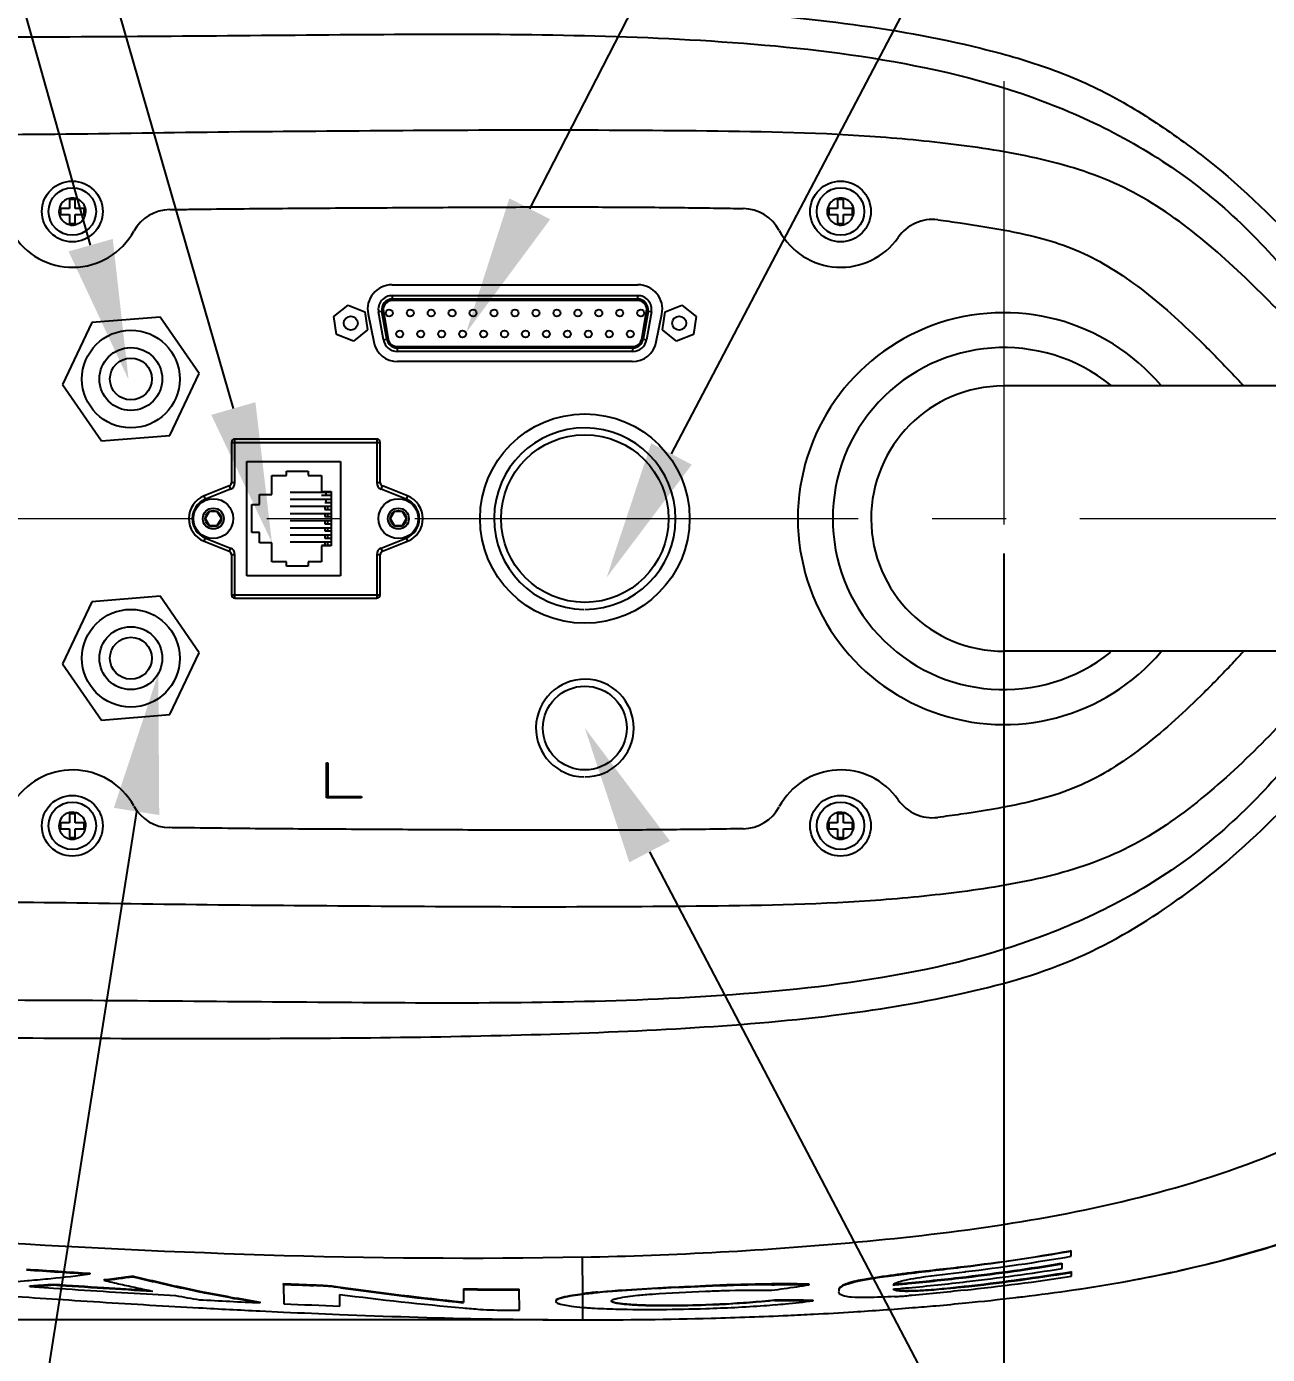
# Model space of a CAD drawing. Header units: millimetres. Extents: x 4086 to 8300, y 123 to 1549.
# Drawn here: x 6826.3 to 6879.6, y 633.9 to 691 of the extents above; entities that cross this region are included whole.
import ezdxf
from ezdxf import colors
from ezdxf.entities.mleader import LeaderData, LeaderLine
from ezdxf.math import Vec2, Vec3

# ---------------------------------------------------------------- set-up
doc = ezdxf.new("R2010")
doc.units = ezdxf.units.MM
doc.linetypes.add('CENTER2', pattern=[28.575, 19.05, -3.175, 3.175, -3.175])
doc.layers.add('中心线层', color=7, linetype='CENTER2', lineweight=0)
doc.layers.add('轮廓实线层', color=7, linetype='Continuous', lineweight=30)
doc.styles.add('思源黑', font='SourceHanSansCN-Normal.ttf')
doc.dimstyles.new('尺寸标注_3_10比例', dxfattribs={"dimtxt": 7, "dimasz": 6, "dimexe": 2, "dimexo": 1.5, "dimgap": 1, "dimtad": 1, "dimdec": 1, "dimlfac": 3.333333, "dimdsep": 46, "dimtxsty": '思源黑', "dimcen": 0.09, "dimadec": 0, "dimazin": 0, "dimtp": 0.01, "dimtm": 0.01, "dimtfac": 1, "dimtdec": 1, "dimtofl": 0, "dimtmove": 0, "dimatfit": 3, "dimfxl": 0, "dimtolj": 1, "dimarcsym": 0})

# ---------------------------------------------------------------- blocks, each defined once
blk = doc.blocks.new('*D1403')
at = {"layer": 'Defpoints', "color": 0}
for p in [(6733.256, 669.869), (6868.256, 669.869), (6868.256, 583.463)]:
    blk.add_point(p, dxfattribs=at)
at = {"layer": '轮廓实线层', "color": 0, "lineweight": -2}
for p, q in [((6733.256, 668.369), (6733.256, 581.463)), ((6868.256, 668.369), (6868.256, 581.463)), ((6739.256, 583.463), (6862.256, 583.463))]:
    blk.add_line(p, q, dxfattribs=at)
at = {"layer": '轮廓实线层', "color": 0}
for points in [[(6739.256, 584.463), (6739.256, 582.463), (6733.256, 583.463)], [(6862.256, 582.463), (6862.256, 584.463), (6868.256, 583.463)]]:
    blk.add_solid(points, dxfattribs=at)
at = {"layer": '轮廓实线层', "color": 0, "insert": (6800.756, 588.089), "char_height": 7, "attachment_point": 5, "style": '思源黑'}
blk.add_mtext('\\A1;450', dxfattribs=at)
blk = doc.blocks.new('*D1406')
at = {"layer": 'Defpoints', "color": 0}
for p in [(6868.256, 669.869), (6973.255, 669.869), (6973.255, 583.587)]:
    blk.add_point(p, dxfattribs=at)
at = {"layer": '轮廓实线层', "color": 0, "lineweight": -2}
for p, q in [((6868.256, 668.369), (6868.256, 581.587)), ((6973.255, 668.369), (6973.255, 581.587)), ((6874.256, 583.587), (6967.255, 583.587))]:
    blk.add_line(p, q, dxfattribs=at)
at = {"layer": '轮廓实线层', "color": 0}
for points in [[(6874.256, 584.587), (6874.256, 582.587), (6868.256, 583.587)], [(6967.255, 582.587), (6967.255, 584.587), (6973.255, 583.587)]]:
    blk.add_solid(points, dxfattribs=at)
at = {"layer": '轮廓实线层', "color": 0, "insert": (6920.755, 588.218), "char_height": 7, "attachment_point": 5, "style": '思源黑'}
blk.add_mtext('\\A1;350', dxfattribs=at)
blk = doc.blocks.new('*D1413')
at = {"layer": 'Defpoints', "color": 0}
for p in [(6850.177, 704.306), (6655.76, 635.432), (6850.176, 635.432)]:
    blk.add_point(p, dxfattribs=at)
at = {"layer": '轮廓实线层', "color": 0, "lineweight": -2}
for p, q in [((6848.677, 704.306), (6653.76, 704.306)), ((6655.76, 698.306), (6655.76, 641.432)), ((6848.676, 635.432), (6653.76, 635.432))]:
    blk.add_line(p, q, dxfattribs=at)
at = {"layer": '轮廓实线层', "color": 0}
for points in [[(6656.76, 698.306), (6654.76, 698.306), (6655.76, 704.306)], [(6654.76, 641.432), (6656.76, 641.432), (6655.76, 635.432)]]:
    blk.add_solid(points, dxfattribs=at)
at = {"layer": '轮廓实线层', "color": 0, "insert": (6651.134, 669.869), "char_height": 7, "attachment_point": 5, "rotation": 90, "style": '思源黑'}
blk.add_mtext('\\A1;229.6', dxfattribs=at)

msp = doc.modelspace()

# ---------------------------------------------------------------- linework, layer by layer
for p, q in [((6827.73, 683.196), (6827.73, 682.941)), ((6828.113, 683.196), (6827.73, 683.196)), ((6828.113, 683.579), (6828.113, 683.196)), ((6828.368, 683.579), (6828.113, 683.579)), ((6828.368, 683.196), (6828.368, 683.579)), ((6828.75, 683.196), (6828.368, 683.196)), ((6828.75, 682.941), (6828.75, 683.196)), ((6860.73, 683.196), (6860.73, 682.941)), ((6861.113, 683.196), (6860.73, 683.196)), ((6861.113, 683.579), (6861.113, 683.196)), ((6861.368, 683.579), (6861.113, 683.579)), ((6861.368, 683.196), (6861.368, 683.579)), ((6861.75, 683.196), (6861.368, 683.196)), ((6861.75, 682.941), (6861.75, 683.196)), ((6827.73, 682.941), (6828.113, 682.941)), ((6828.113, 682.941), (6828.113, 682.559)), ((6828.113, 682.559), (6828.368, 682.559)), ((6828.368, 682.559), (6828.368, 682.941)), ((6828.368, 682.941), (6828.75, 682.941)), ((6860.73, 682.941), (6861.113, 682.941)), ((6861.113, 682.941), (6861.113, 682.559)), ((6861.113, 682.559), (6861.368, 682.559)), ((6861.368, 682.559), (6861.368, 682.941)), ((6861.368, 682.941), (6861.75, 682.941)), ((6841.974, 679.919), (6852.537, 679.919)), ((6841.984, 679.454), (6841.984, 679.304)), ((6841.984, 679.454), (6852.526, 679.454)), ((6852.526, 679.304), (6841.984, 679.304)), ((6852.526, 679.244), (6841.984, 679.244)), ((6852.526, 679.304), (6852.526, 679.454)), ((6839.475, 678.557), (6840.087, 679.041)), ((6839.587, 677.786), (6839.475, 678.557)), ((6840.087, 679.041), (6840.812, 678.752)), ((6840.812, 678.752), (6840.924, 677.98)), ((6840.944, 678.662), (6841.186, 677.462)), ((6841.541, 678.776), (6841.393, 678.75)), ((6841.603, 677.55), (6841.393, 678.75)), ((6841.751, 677.576), (6841.541, 678.776)), ((6841.6, 678.787), (6841.81, 677.587)), ((6852.7, 677.587), (6852.91, 678.787)), ((6852.969, 678.776), (6852.759, 677.576)), ((6853.117, 678.75), (6852.907, 677.55)), ((6853.117, 678.75), (6852.969, 678.776)), ((6853.324, 677.462), (6853.566, 678.662)), ((6853.587, 677.98), (6853.699, 678.752)), ((6853.699, 678.752), (6854.424, 679.041)), ((6854.424, 679.041), (6855.036, 678.557)), ((6855.036, 678.557), (6854.924, 677.786)), ((6829.082, 678.292), (6827.82, 675.631)), ((6832.017, 678.529), (6829.082, 678.292)), ((6833.69, 676.107), (6832.017, 678.529)), ((6840.924, 677.98), (6840.312, 677.497)), ((6854.199, 677.497), (6853.587, 677.98)), ((6840.312, 677.497), (6839.587, 677.786)), ((6841.603, 677.55), (6841.751, 677.576)), ((6852.759, 677.576), (6852.907, 677.55)), ((6854.924, 677.786), (6854.199, 677.497)), ((6842.194, 677.264), (6852.316, 677.264)), ((6842.194, 677.204), (6842.194, 677.054)), ((6842.194, 677.204), (6852.316, 677.204)), ((6852.316, 677.054), (6842.194, 677.054)), ((6852.316, 677.054), (6852.316, 677.204)), ((6852.295, 676.619), (6842.215, 676.619)), ((6832.429, 673.446), (6833.69, 676.107)), ((6827.82, 675.631), (6829.494, 673.208)), ((6983.755, 675.569), (6868.255, 675.569)), ((6829.494, 673.208), (6832.429, 673.446)), ((6835.075, 673.139), (6835.075, 671.411)), ((6835.075, 673.139), (6841.465, 673.139)), ((6835.225, 671.411), (6835.225, 673.289)), ((6841.315, 673.289), (6835.225, 673.289)), ((6841.315, 673.289), (6841.315, 671.411)), ((6841.465, 671.411), (6841.465, 673.139)), ((6835.735, 667.409), (6835.735, 672.329)), ((6835.735, 672.329), (6839.755, 672.329)), ((6839.755, 672.329), (6839.755, 667.409)), ((6836.815, 670.904), (6836.815, 671.729)), ((6836.815, 671.729), (6837.445, 671.729)), ((6837.445, 671.729), (6837.445, 671.909)), ((6837.445, 671.909), (6838.375, 671.909)), ((6838.375, 671.909), (6838.375, 671.729)), ((6838.375, 671.729), (6838.945, 671.729)), ((6838.945, 671.729), (6838.945, 671.039)), ((6834.981, 671.272), (6833.907, 670.844)), ((6835.036, 671.133), (6833.962, 670.705)), ((6834.981, 671.272), (6835.036, 671.133)), ((6835.225, 671.411), (6835.075, 671.411)), ((6841.465, 671.411), (6841.315, 671.411)), ((6841.504, 671.133), (6841.56, 671.272)), ((6842.578, 670.705), (6841.504, 671.133)), ((6842.634, 670.844), (6841.56, 671.272)), ((6833.962, 670.705), (6833.907, 670.844)), ((6836.275, 670.469), (6836.275, 670.904)), ((6836.275, 670.904), (6836.815, 670.904)), ((6837.6, 671.009), (6839.365, 671.009)), ((6837.6, 670.703), (6839.365, 670.703)), ((6838.945, 671.039), (6839.365, 671.039)), ((6838.945, 670.871), (6839.365, 670.871)), ((6839.085, 670.565), (6839.365, 670.565)), ((6839.125, 671.009), (6839.125, 670.871)), ((6839.125, 670.703), (6839.125, 670.565)), ((6839.365, 671.039), (6839.365, 668.699)), ((6842.634, 670.844), (6842.578, 670.705)), ((6834.122, 670.169), (6833.949, 669.869)), ((6834.468, 670.169), (6834.122, 670.169)), ((6834.642, 669.869), (6834.468, 670.169)), ((6835.945, 669.269), (6835.945, 670.469)), ((6835.945, 670.469), (6836.275, 670.469)), ((6837.6, 670.397), (6839.365, 670.397)), ((6837.6, 670.091), (6839.365, 670.091)), ((6839.085, 670.397), (6839.085, 670.259)), ((6839.085, 670.259), (6839.365, 670.259)), ((6839.085, 670.091), (6839.085, 669.953)), ((6839.221, 670.259), (6839.221, 670.397)), ((6839.221, 669.953), (6839.221, 670.091)), ((6842.072, 670.169), (6841.899, 669.869)), ((6842.418, 670.169), (6842.072, 670.169)), ((6842.592, 669.869), (6842.418, 670.169)), ((6833.949, 669.869), (6834.122, 669.569)), ((6834.122, 669.569), (6834.468, 669.569)), ((6834.468, 669.569), (6834.642, 669.869)), ((6837.6, 669.785), (6839.365, 669.785)), ((6837.6, 669.479), (6839.365, 669.479)), ((6839.085, 669.953), (6839.365, 669.953)), ((6839.085, 669.785), (6839.085, 669.647)), ((6839.085, 669.647), (6839.365, 669.647)), ((6839.085, 669.479), (6839.085, 669.341)), ((6839.221, 669.647), (6839.221, 669.785)), ((6839.221, 669.341), (6839.221, 669.479)), ((6841.899, 669.869), (6842.072, 669.569)), ((6842.072, 669.569), (6842.418, 669.569)), ((6842.418, 669.569), (6842.592, 669.869)), ((6833.907, 668.893), (6833.962, 669.033)), ((6833.907, 668.893), (6834.981, 668.466)), ((6833.962, 669.033), (6835.036, 668.605)), ((6836.275, 669.269), (6835.945, 669.269)), ((6836.275, 668.834), (6836.275, 669.269)), ((6837.6, 669.173), (6839.365, 669.173)), ((6837.6, 668.867), (6839.365, 668.867)), ((6839.085, 669.341), (6839.365, 669.341)), ((6839.085, 669.173), (6839.085, 669.035)), ((6839.085, 669.035), (6839.365, 669.035)), ((6839.085, 668.867), (6839.085, 668.729)), ((6839.221, 669.035), (6839.221, 669.173)), ((6839.221, 668.729), (6839.221, 668.867)), ((6841.504, 668.605), (6842.578, 669.033)), ((6841.56, 668.466), (6842.634, 668.893)), ((6842.578, 669.033), (6842.634, 668.893)), ((6835.036, 668.605), (6834.981, 668.466)), ((6835.075, 668.326), (6835.075, 666.599)), ((6835.075, 668.326), (6835.225, 668.326)), ((6835.225, 666.449), (6835.225, 668.326)), ((6836.815, 668.834), (6836.275, 668.834)), ((6836.815, 668.009), (6836.815, 668.834)), ((6838.945, 668.729), (6839.365, 668.729)), ((6838.945, 668.699), (6838.945, 668.009)), ((6839.365, 668.699), (6838.945, 668.699)), ((6841.315, 668.326), (6841.315, 666.449)), ((6841.315, 668.326), (6841.465, 668.326)), ((6841.465, 666.599), (6841.465, 668.326)), ((6841.56, 668.466), (6841.504, 668.605)), ((6837.445, 668.009), (6836.815, 668.009)), ((6837.445, 667.829), (6837.445, 668.009)), ((6838.375, 667.829), (6837.445, 667.829)), ((6838.375, 668.009), (6838.375, 667.829)), ((6838.945, 668.009), (6838.375, 668.009)), ((6839.755, 667.409), (6835.735, 667.409)), ((6835.075, 666.599), (6841.465, 666.599)), ((6829.082, 666.292), (6827.82, 663.631)), ((6832.017, 666.529), (6829.082, 666.292)), ((6833.69, 664.107), (6832.017, 666.529)), ((6835.225, 666.449), (6841.315, 666.449)), ((6832.429, 661.446), (6833.69, 664.107)), ((6983.755, 664.169), (6868.256, 664.169)), ((6827.82, 663.631), (6829.494, 661.208)), ((6829.494, 661.208), (6832.429, 661.446)), ((6839.155, 657.869), (6839.155, 659.369)), ((6839.155, 659.369), (6839.215, 659.369)), ((6839.215, 659.369), (6839.215, 657.929)), ((6840.655, 657.869), (6839.155, 657.869)), ((6839.215, 657.929), (6840.655, 657.929)), ((6840.655, 657.929), (6840.655, 657.869)), ((6828.113, 657.179), (6828.113, 656.796)), ((6828.368, 657.179), (6828.113, 657.179)), ((6828.368, 656.796), (6828.368, 657.179)), ((6861.113, 657.179), (6861.113, 656.796)), ((6861.368, 657.179), (6861.113, 657.179)), ((6861.368, 656.796), (6861.368, 657.179)), ((6827.73, 656.796), (6827.73, 656.541)), ((6828.113, 656.796), (6827.73, 656.796)), ((6827.73, 656.541), (6828.113, 656.541)), ((6828.113, 656.541), (6828.113, 656.159)), ((6828.75, 656.796), (6828.368, 656.796)), ((6828.368, 656.159), (6828.368, 656.541)), ((6828.368, 656.541), (6828.75, 656.541)), ((6828.75, 656.541), (6828.75, 656.796)), ((6860.73, 656.796), (6860.73, 656.541)), ((6861.113, 656.796), (6860.73, 656.796)), ((6860.73, 656.541), (6861.113, 656.541)), ((6861.113, 656.541), (6861.113, 656.159)), ((6861.75, 656.796), (6861.368, 656.796)), ((6861.368, 656.159), (6861.368, 656.541)), ((6861.368, 656.541), (6861.75, 656.541)), ((6861.75, 656.541), (6861.75, 656.796)), ((6828.113, 656.159), (6828.368, 656.159)), ((6861.113, 656.159), (6861.368, 656.159)), ((6850.167, 636.556), (6850.16, 638.128)), ((6871.114, 638.403), (6871.151, 638.409)), ((6871.151, 638.378), (6871.151, 638.409)), ((6871.153, 638.17), (6871.151, 638.378)), ((6866.574, 637.502), (6866.607, 637.506)), ((6870.722, 637.863), (6870.755, 637.869)), ((6870.755, 637.643), (6870.755, 637.869)), ((6871.132, 637.502), (6871.162, 637.507)), ((6871.161, 637.313), (6871.162, 637.507)), ((6826.317, 637.121), (6826.389, 637.127)), ((6826.412, 636.898), (6826.756, 636.919)), ((6826.412, 636.868), (6826.412, 636.898)), ((6827.439, 636.934), (6827.439, 636.964)), ((6829.002, 637.406), (6829.002, 637.436)), ((6829.606, 637.133), (6829.606, 637.163)), ((6830.858, 637.289), (6830.858, 637.319)), ((6837.31, 636.96), (6837.31, 636.99)), ((6837.31, 636.96), (6837.323, 636.122)), ((6838.621, 636.907), (6838.621, 636.938)), ((6855.44, 636.87), (6855.44, 636.901)), ((6859.897, 636.938), (6859.897, 636.968)), ((6864.139, 637.44), (6864.098, 637.435)), ((6826.412, 636.868), (6827.428, 636.799)), ((6831.691, 636.534), (6832.67, 636.478)), ((6839.662, 636.826), (6839.662, 636.856)), ((6839.662, 636.856), (6839.767, 636.841)), ((6839.763, 636.811), (6839.662, 636.826)), ((6839.724, 636.027), (6839.724, 636.528)), ((6845.041, 636.769), (6845.041, 636.173)), ((6847.431, 636.718), (6847.431, 636.748)), ((6847.444, 635.847), (6847.431, 636.717)), ((6850.17, 635.972), (6850.167, 636.526)), ((6861.16, 636.668), (6861.16, 636.665)), ((6864.127, 636.811), (6864.168, 636.815)), ((6864.14, 636.658), (6864.14, 636.689)), ((6866.544, 636.875), (6866.615, 636.883)), ((6866.615, 636.853), (6866.547, 636.845)), ((6866.615, 636.853), (6866.615, 636.883)), ((6832.649, 636.01), (6833.681, 635.952)), ((6836.297, 635.818), (6837.308, 635.77)), ((6836.312, 636.169), (6836.312, 636.199)), ((6844.984, 636.208), (6845.041, 636.203)), ((6849.014, 636.234), (6849.015, 636.223)), ((6849.015, 636.223), (6849.015, 636.216)), ((6850.176, 635.435), (6850.171, 635.972)), ((6851.394, 636.241), (6851.392, 636.248)), ((6858.41, 636.27), (6858.41, 636.301)), ((6860.06, 636.252), (6860.06, 636.282)), ((6850.024, 635.432), (6850.176, 635.432))]:
    msp.add_line(p, q)
for centre, radius in [((6828.24, 683.069), 1.305), ((6861.24, 683.069), 1.305), ((6828.24, 683.069), 1.02), ((6861.24, 683.069), 1.02), ((6840.199, 678.269), 0.3), ((6841.855, 678.704), 0.15), ((6842.755, 678.704), 0.15), ((6843.655, 678.704), 0.15), ((6844.555, 678.704), 0.15), ((6845.455, 678.704), 0.15), ((6846.355, 678.704), 0.15), ((6847.255, 678.704), 0.15), ((6848.155, 678.704), 0.15), ((6849.055, 678.704), 0.15), ((6849.955, 678.704), 0.15), ((6850.855, 678.704), 0.15), ((6851.755, 678.704), 0.15), ((6852.655, 678.704), 0.15), ((6854.311, 678.269), 0.3), ((6830.755, 675.869), 2.1), ((6842.305, 677.804), 0.15), ((6843.205, 677.804), 0.15), ((6844.105, 677.804), 0.15), ((6845.005, 677.804), 0.15), ((6845.905, 677.804), 0.15), ((6846.805, 677.804), 0.15), ((6847.705, 677.804), 0.15), ((6848.605, 677.804), 0.15), ((6849.505, 677.804), 0.15), ((6850.405, 677.804), 0.15), ((6851.305, 677.804), 0.15), ((6852.205, 677.804), 0.15), ((6830.755, 675.869), 1.35), ((6830.755, 675.869), 0.9), ((6850.255, 669.869), 4.5), ((6850.255, 669.869), 3.6), ((6850.255, 669.869), 3.6), ((6850.255, 669.869), 3.6), ((6834.295, 669.869), 0.855), ((6842.245, 669.869), 0.855), ((6834.295, 669.869), 0.45), ((6834.295, 669.869), 0.346), ((6842.245, 669.869), 0.45), ((6842.245, 669.869), 0.346), ((6830.755, 663.869), 2.1), ((6830.755, 663.869), 1.35), ((6830.755, 663.869), 0.9), ((6850.255, 660.869), 1.8), ((6828.24, 656.669), 1.305), ((6828.24, 656.669), 1.02), ((6861.24, 656.669), 1.305), ((6861.24, 656.669), 1.02)]:
    msp.add_circle(centre, radius)
for centre, radius, start, end in [((6828.239, 683.071), 0.574, 115.1467, 129.0356), ((6828.239, 683.063), 0.583, 67.9495, 76.1017), ((6828.239, 683.068), 0.578, 6.5397, 37.1117), ((6832.455, 681.35), 1.8, 90.8263, 150.9709), ((6857.024, 681.396), 1.8, 28.2591, 88.9103), ((6861.239, 683.071), 0.574, 115.1467, 129.0356), ((6861.239, 683.063), 0.583, 67.9495, 76.1017), ((6861.239, 683.068), 0.578, 6.5397, 37.1117), ((6828.258, 683.074), 0.594, 214.9713, 221.6162), ((6861.258, 683.074), 0.594, 214.9713, 221.6162), ((6865.19, 680.923), 1.8, 82.8744, 145.1149), ((6828.252, 683.669), 3, 210.4772, 331.2022), ((6861.252, 683.669), 3, 208.2591, 325.1149), ((6841.974, 678.869), 1.05, 90, 191.385), ((6852.537, 678.869), 1.05, 348.615, 90), ((6841.984, 678.854), 0.6, 90, 189.9262), ((6841.984, 678.854), 0.45, 89.9999, 189.9263), ((6841.984, 678.854), 0.39, 89.9997, 189.9265), ((6852.526, 678.854), 0.6, 350.0738, 90), ((6852.526, 678.854), 0.45, 350.0737, 90.0001), ((6852.526, 678.854), 0.39, 350.0735, 90.0003), ((6868.255, 669.869), 8.85, 40.2398, 319.7551), ((6842.215, 677.669), 1.05, 191.385, 270), ((6842.194, 677.654), 0.6, 189.9262, 270), ((6842.194, 677.654), 0.45, 189.9262, 270.0001), ((6842.194, 677.654), 0.39, 189.9261, 270.0002), ((6852.295, 677.669), 1.05, 270, 348.615), ((6852.316, 677.654), 0.39, 269.9998, 350.0739), ((6852.316, 677.654), 0.45, 269.9999, 350.0738), ((6852.316, 677.654), 0.6, 270, 350.0738), ((6868.255, 669.869), 7.35, 51.2685, 308.6915), ((6868.255, 669.869), 5.7, 90.2254, 270.2254), ((6850.255, 669.869), 3.9, 270, 269.35), ((6835.225, 673.139), 0.15, 90, 180), ((6841.315, 673.139), 0.15, 0, 90), ((6834.925, 671.411), 0.15, 291.7118, 360), ((6834.925, 671.411), 0.3, 291.7118, 0), ((6841.615, 671.411), 0.3, 180, 248.2882), ((6841.615, 671.411), 0.15, 180, 248.2882), ((6834.295, 669.869), 1.05, 111.7118, 248.2882), ((6834.295, 669.869), 0.9, 111.7118, 248.2882), ((6842.245, 669.869), 0.9, 291.7118, 68.2882), ((6842.245, 669.869), 1.05, 291.7118, 68.2882), ((6834.925, 668.326), 0.15, 0, 68.2882), ((6834.925, 668.326), 0.3, 0, 68.2882), ((6841.615, 668.326), 0.3, 111.7118, 180), ((6841.615, 668.326), 0.15, 111.7118, 180), ((6835.225, 666.599), 0.15, 180, 270), ((6841.315, 666.599), 0.15, 270, 0), ((6850.255, 660.869), 2.1, 270, 268.7143), ((6828.252, 656.069), 3, 28.8846, 149.5227), ((6861.252, 656.069), 3, 34.885, 151.7409), ((6832.455, 658.387), 1.8, 208.8846, 269.1736), ((6857.024, 658.341), 1.8, 271.0896, 331.7409), ((6865.19, 658.814), 1.8, 214.885, 277.1264), ((6828.239, 656.671), 0.574, 115.1467, 129.0356), ((6828.239, 656.663), 0.583, 67.9495, 76.1017), ((6828.239, 656.668), 0.578, 6.5397, 37.1117), ((6861.239, 656.671), 0.574, 115.1467, 129.0356), ((6861.239, 656.663), 0.583, 67.9495, 76.1017), ((6861.239, 656.668), 0.578, 6.5397, 37.1117), ((6828.258, 656.674), 0.594, 214.9713, 221.6162), ((6861.258, 656.674), 0.594, 214.9713, 221.6162), ((6858.222, 1110.44), 473.905, 266.13455, 266.46496), ((6858.22, 1110.404), 473.899, 266.13477, 266.46519), ((6856.423, 724.79), 88.095, 276.6559, 279.34125), ((6856.435, 724.696), 88.03, 276.65491, 279.36179), ((6856.447, 725.894), 89.403, 276.55907, 279.20942), ((6858.952, 711.559), 75.052, 279.07156, 279.3396), ((6858.966, 711.476), 74.998, 279.07113, 279.35854), ((6821.06, 700.273), 63.37, 272.56816, 274.75812), ((6821.237, 697.94), 61.031, 274.84312, 275.71681), ((6822.773, 701.46), 64.695, 273.22438, 274.13617), ((6822.802, 701.054), 64.257, 273.527, 274.13816), ((6821.332, 697.016), 60.102, 275.71432, 277.33206), ((6859.372, 1114.983), 479.084, 266.17826, 266.43565), ((6858.25, 1097.528), 461.623, 266.17297, 266.70261), ((6823.011, 695.184), 58.424, 276.48156, 277.71844), ((6823.029, 695.056), 58.265, 276.48142, 276.89208), ((6844.081, 697.477), 62.056, 256.51091, 257.18023), ((6823.001, 695.285), 58.496, 276.89248, 277.71881), ((6843.916, 696.753), 61.313, 257.18072, 257.84819), ((6846.927, 701.515), 66.177, 255.94667, 256.78491), ((6846.746, 700.769), 65.439, 255.94876, 256.79031), ((6846.6, 700.148), 64.801, 256.79032, 257.6541), ((6846.582, 700.044), 64.666, 256.78493, 257.63953), ((6850.554, 953.055), 316.342, 267.6006, 267.83814), ((6850.553, 953.041), 316.359, 267.60081, 267.83833), ((6859.55, 534.598), 102.385, 90.93976, 92.30062), ((6859.549, 534.57), 102.383, 90.93939, 92.30019), ((6859.03, 563.401), 73.547, 90.57249, 90.9035), ((6859.031, 563.442), 73.536, 90.57307, 90.90381), ((6844.544, 737.48), 101.707, 278.37726, 278.68208), ((6851.832, 766.097), 129.688, 275.15867, 275.45023), ((6872.805, 568.219), 69.731, 97.1471, 97.65246), ((6871.902, 575.228), 62.695, 97.15096, 97.67538), ((6851.859, 765.807), 129.367, 275.17894, 275.45051), ((6853.494, 749.096), 112.576, 275.42999, 276.7025), ((6853.495, 749.093), 112.604, 275.42993, 276.70246), ((6853.534, 750.439), 114.121, 275.34634, 276.60393), ((6856.508, 727.535), 91.213, 276.3619, 279.00564), ((6856.506, 727.548), 91.257, 276.3599, 279.00528), ((6866.904, 1228.084), 593.068, 265.86226, 266.081298), ((6864.49, 1192.891), 557.792, 266.08162, 266.28438), ((6858.958, 1108.606), 472.859, 266.17681, 266.69425), ((6857.433, 1083.76), 447.801, 266.4349, 266.67984), ((6844.001, 697.153), 61.722, 257.84977, 258.50305), ((6844.914, 703.434), 68.066, 259.63653, 260.51448), ((6846.458, 699.49), 64.099, 257.64158, 258.58473), ((6846.578, 700.052), 64.703, 257.65532, 258.5795), ((6846.891, 701.668), 66.348, 258.59026, 260.82524), ((6846.888, 701.722), 66.372, 258.6024, 260.83134), ((6857.402, 774.062), 138.666, 262.67575, 264.87754), ((6858.445, 769.065), 133.567, 261.95958, 264.24072), ((6858.443, 769.072), 133.543, 261.96046, 264.21574), ((6848.279, 869.267), 232.521, 269.20229, 269.79121), ((6848.279, 869.267), 232.551, 269.20236, 269.79121), ((6853.317, 611.621), 25.134, 95.7343, 97.2014), ((6853.319, 611.571), 25.153, 95.733, 97.1991), ((6844.363, 738.71), 102.951, 277.77137, 278.37707), ((6851.846, 768), 131.763, 275.07239, 275.34831), ((6861.348, 675.961), 39.587, 273.1972, 274.0846), ((6855.809, 746.359), 110.726, 275.60169, 276.72198), ((6856.759, 738.105), 102.417, 276.73445, 276.90068), ((6858.652, 722.867), 87.063, 276.86852, 278.31613), ((6861.574, 1147.478), 512.286, 266.28066, 266.76318), ((6858.498, 1092.717), 457.438, 266.89011, 267.21814), ((6854.644, 1030.689), 394.946, 266.95979, 267.33964), ((6855.115, 1020.595), 385.237, 267.35066, 267.70825), ((6851.575, 966.733), 330.918, 267.53165, 267.94774), ((6858.043, 780.989), 145.623, 264.86984, 265.15654), ((6849.431, 881.1), 245.261, 269.31439, 269.53579), ((6851.571, 652.239), 16.328, 265.0809, 265.5094), ((6851.797, 655.175), 19.272, 265.5211, 266.2989), ((6853.653, 696.38), 60.485, 271.70535, 274.07342), ((6854.437, 684.948), 49.025, 274.1085, 274.6849), ((6859.955, 730.652), 94.364, 269.06166, 269.72904), ((6860.756, 770.476), 134.226, 268.99866, 269.70311), ((6851.677, 797.078), 161.618, 272.98182, 273.59041), ((6852.679, 781.351), 145.859, 273.58442, 274.5838), ((6853.577, 769.914), 134.387, 274.59185, 275.02128), ((6854.461, 759.912), 124.346, 275.01866, 275.61002), ((6852.045, 940.642), 305.225, 267.68389, 268.8152), ((6850.85, 887.889), 252.459, 268.83884, 269.49534), ((6850.552, 855.945), 220.513, 269.49961, 269.86277), ((6850.336, 837.223), 201.788, 269.95448, 271.51781), ((6850.931, 812.619), 177.177, 271.53628, 272.60375), ((6851.297, 804.194), 168.744, 272.60966, 272.98499)]:
    msp.add_arc(centre, radius, start, end)
for points, knots in [([(6894.177, 683.97), (6893.267, 685.875), (6891.692, 688.676), (6888.836, 691.862), (6886.262, 693.827), (6883.493, 695.507), (6879.607, 697.389), (6872.509, 699.716), (6862.247, 701.098), (6854.107, 701.525), (6850.159, 701.609)], [0, 0, 0, 0, 0.126246, 0.190238, 0.254559, 0.319117, 0.383726, 0.512408, 0.763865, 1, 1, 1, 1]), ([(6775.574, 691.329), (6780.439, 691.454), (6790.197, 691.682), (6804.983, 691.954), (6819.868, 692.153), (6834.526, 692.243), (6846.315, 692.149), (6855.186, 691.772), (6861.361, 691.251), (6866.311, 690.389), (6870.097, 689.315), (6872.798, 688.17), (6875.272, 686.602), (6878.434, 684.248), (6880.487, 682.093), (6881.87, 680.668)], [0, 0, 0, 0, 0.133338, 0.267431, 0.405221, 0.541209, 0.669074, 0.728182, 0.78445, 0.838775, 0.865535, 0.892153, 0.918811, 0.94559, 1, 1, 1, 1]), ([(6825.235, 690.57), (6830.395, 690.577), (6840.388, 690.701), (6852.862, 690.715), (6862.656, 689.827), (6870.049, 688.126), (6876.885, 684.473), (6880.39, 680.644), (6881.869, 678.569)], [0, 0, 0, 0, 0.256969, 0.497728, 0.620545, 0.746146, 0.873124, 1, 1, 1, 1]), ([(6881.869, 676.848), (6881.044, 677.78), (6879.329, 679.585), (6876.601, 682.132), (6873.49, 684.256), (6869.901, 685.4), (6866.213, 685.971), (6861.256, 686.45), (6855.03, 686.54), (6847.566, 686.577), (6840.1, 686.523), (6832.634, 686.468), (6827.657, 686.369), (6825.168, 686.369)], [0, 0, 0, 0, 0.062515, 0.125011, 0.187431, 0.249817, 0.312323, 0.374835, 0.499859, 0.624894, 0.74993, 0.874964, 1, 1, 1, 1]), ([(6832.429, 683.15), (6832.703, 683.154), (6834.24, 683.175), (6836.984, 683.204), (6840.626, 683.226), (6844.119, 683.246), (6847.44, 683.264), (6850.59, 683.266), (6853.592, 683.247), (6855.733, 683.22), (6856.873, 683.199), (6857.058, 683.196)], [0, 0, 0, 0, 0.033338, 0.187071, 0.334648, 0.475794, 0.610393, 0.738339, 0.860243, 0.977178, 1, 1, 1, 1]), ([(6828.471, 682.546), (6828.485, 682.552), (6828.514, 682.563), (6828.542, 682.578), (6828.555, 682.586)], [0, 0, 0, 0, 0.502353, 1, 1, 1, 1]), ([(6828.555, 682.586), (6828.566, 682.592), (6828.586, 682.605), (6828.605, 682.62), (6828.615, 682.628)], [0, 0, 0, 0, 0.497104, 1, 1, 1, 1]), ([(6861.471, 682.546), (6861.485, 682.552), (6861.514, 682.563), (6861.542, 682.578), (6861.555, 682.586)], [0, 0, 0, 0, 0.502353, 1, 1, 1, 1]), ([(6861.555, 682.586), (6861.566, 682.592), (6861.586, 682.605), (6861.605, 682.62), (6861.615, 682.628)], [0, 0, 0, 0, 0.497104, 1, 1, 1, 1]), ([(6865.413, 682.71), (6865.735, 682.669), (6866.767, 682.53), (6868.467, 682.252), (6870.26, 681.839), (6871.703, 681.295), (6873.022, 680.565), (6874.307, 679.646), (6875.586, 678.559), (6876.853, 677.363), (6877.85, 676.325), (6878.428, 675.715), (6878.564, 675.57)], [0, 0, 0, 0, 0.058462, 0.187334, 0.309184, 0.423881, 0.533319, 0.63993, 0.74609, 0.85221, 0.964994, 1, 1, 1, 1]), ([(6828.164, 682.491), (6828.177, 682.488), (6828.202, 682.484), (6828.228, 682.488), (6828.24, 682.492)], [0, 0, 0, 0, 0.507427, 1, 1, 1, 1]), ([(6828.24, 682.492), (6828.252, 682.488), (6828.277, 682.484), (6828.302, 682.488), (6828.315, 682.491)], [0, 0, 0, 0, 0.493074, 1, 1, 1, 1]), ([(6861.164, 682.491), (6861.177, 682.488), (6861.202, 682.484), (6861.228, 682.488), (6861.24, 682.492)], [0, 0, 0, 0, 0.507427, 1, 1, 1, 1]), ([(6861.24, 682.492), (6861.252, 682.488), (6861.277, 682.484), (6861.302, 682.488), (6861.315, 682.491)], [0, 0, 0, 0, 0.493074, 1, 1, 1, 1]), ([(6878.55, 664.165), (6878.418, 664.02), (6877.859, 663.411), (6876.888, 662.413), (6875.597, 661.186), (6874.326, 660.107), (6873.037, 659.181), (6871.719, 658.45), (6870.277, 657.904), (6868.487, 657.489), (6866.78, 657.209), (6865.742, 657.069), (6865.413, 657.028)], [0, 0, 0, 0, 0.03494, 0.147901, 0.253872, 0.359914, 0.46638, 0.575637, 0.690126, 0.81175, 0.940411, 1, 1, 1, 1]), ([(6881.869, 662.922), (6881.04, 661.993), (6879.357, 660.156), (6876.614, 657.622), (6873.509, 655.49), (6869.918, 654.341), (6866.229, 653.769), (6861.27, 653.288), (6855.042, 653.197), (6847.575, 653.161), (6840.106, 653.215), (6832.637, 653.269), (6827.658, 653.368), (6825.168, 653.369)], [0, 0, 0, 0, 0.062512, 0.125012, 0.187432, 0.249817, 0.312324, 0.374836, 0.49986, 0.624894, 0.74993, 0.874964, 1, 1, 1, 1]), ([(6881.869, 661.168), (6880.39, 659.094), (6876.885, 655.264), (6870.049, 651.611), (6862.656, 649.911), (6852.862, 649.022), (6840.388, 649.037), (6830.395, 649.16), (6825.235, 649.168)], [0, 0, 0, 0, 0.126876, 0.253854, 0.379455, 0.502272, 0.743031, 1, 1, 1, 1]), ([(6775.574, 648.41), (6783.803, 648.193), (6798.259, 647.886), (6817.786, 647.601), (6833.681, 647.494), (6845.565, 647.577), (6854.498, 647.924), (6860.646, 648.407), (6866.21, 649.312), (6871.196, 650.666), (6875.075, 652.935), (6878.647, 655.707), (6880.651, 657.811), (6881.869, 659.069)], [0, 0, 0, 0, 0.225586, 0.396207, 0.535119, 0.661156, 0.721814, 0.780094, 0.829949, 0.87629, 0.920629, 0.952023, 1, 1, 1, 1]), ([(6857.058, 656.542), (6856.879, 656.538), (6855.745, 656.518), (6853.609, 656.49), (6850.605, 656.471), (6847.454, 656.474), (6844.131, 656.491), (6840.636, 656.512), (6836.991, 656.533), (6834.245, 656.562), (6832.702, 656.584), (6832.423, 656.588), (6832.42, 656.588)], [0, 0, 0, 0, 0.022068, 0.139017, 0.260937, 0.388899, 0.523522, 0.6647, 0.812315, 0.966094, 0.999647, 1, 1, 1, 1]), ([(6828.164, 656.091), (6828.177, 656.088), (6828.202, 656.084), (6828.228, 656.088), (6828.24, 656.092)], [0, 0, 0, 0, 0.507427, 1, 1, 1, 1]), ([(6828.24, 656.092), (6828.252, 656.088), (6828.277, 656.084), (6828.302, 656.088), (6828.315, 656.091)], [0, 0, 0, 0, 0.493074, 1, 1, 1, 1]), ([(6828.471, 656.146), (6828.485, 656.152), (6828.514, 656.163), (6828.542, 656.178), (6828.555, 656.186)], [0, 0, 0, 0, 0.502353, 1, 1, 1, 1]), ([(6828.555, 656.186), (6828.566, 656.192), (6828.586, 656.205), (6828.605, 656.22), (6828.615, 656.228)], [0, 0, 0, 0, 0.497104, 1, 1, 1, 1]), ([(6850.159, 638.128), (6854.107, 638.212), (6862.247, 638.64), (6872.509, 640.021), (6879.607, 642.349), (6883.493, 644.231), (6886.262, 645.91), (6888.836, 647.876), (6891.692, 651.062), (6893.267, 653.862), (6894.177, 655.767)], [0, 0, 0, 0, 0.236135, 0.487592, 0.616274, 0.680883, 0.745441, 0.809762, 0.873754, 1, 1, 1, 1]), ([(6861.164, 656.091), (6861.177, 656.088), (6861.202, 656.084), (6861.228, 656.088), (6861.24, 656.092)], [0, 0, 0, 0, 0.507427, 1, 1, 1, 1]), ([(6861.24, 656.092), (6861.252, 656.088), (6861.277, 656.084), (6861.302, 656.088), (6861.315, 656.091)], [0, 0, 0, 0, 0.493074, 1, 1, 1, 1]), ([(6861.471, 656.146), (6861.485, 656.152), (6861.514, 656.163), (6861.542, 656.178), (6861.555, 656.186)], [0, 0, 0, 0, 0.502353, 1, 1, 1, 1]), ([(6861.555, 656.186), (6861.566, 656.192), (6861.586, 656.205), (6861.605, 656.22), (6861.615, 656.228)], [0, 0, 0, 0, 0.497104, 1, 1, 1, 1]), ([(6871.245, 636.72), (6872.635, 636.924), (6875.406, 637.409), (6879.489, 638.46), (6883.484, 639.849), (6887.128, 642.015), (6889.884, 644.191), (6892.065, 645.965), (6893.47, 647.557), (6894.493, 649.41), (6895.584, 652), (6896.235, 654.009), (6896.629, 655.357)], [0, 0, 0, 0, 0.12504, 0.250069, 0.37505, 0.499991, 0.625001, 0.687526, 0.749978, 0.812463, 0.874978, 1, 1, 1, 1]), ([(6871.251, 636.719), (6874.031, 637.123), (6878.173, 637.984), (6883.501, 639.837), (6887.145, 642.009), (6889.904, 644.184), (6892.09, 645.955), (6893.494, 647.549), (6894.516, 649.404), (6895.609, 651.995), (6896.257, 654.005), (6896.653, 655.353)], [0, 0, 0, 0, 0.249927, 0.374966, 0.499952, 0.624962, 0.68749, 0.749964, 0.812466, 0.874975, 1, 1, 1, 1]), ([(6850.16, 638.128), (6841.04, 637.934), (6822.819, 638.682), (6795.682, 641.022), (6773.225, 643.658), (6755.424, 646.169), (6746.583, 647.576), (6742.202, 648.416)], [0, 0, 0, 0, 0.252046, 0.503201, 0.752723, 0.876712, 1, 1, 1, 1]), ([(6864.133, 637.168), (6864.306, 637.202), (6865.117, 637.331), (6865.934, 637.425), (6866.574, 637.502)], [0, 0, 0, 0, 0.214802, 1, 1, 1, 1]), ([(6838.621, 636.938), (6838.719, 636.934), (6839.067, 636.916), (6839.415, 636.892), (6839.662, 636.856)], [0, 0, 0, 0, 0.28274, 1, 1, 1, 1]), ([(6839.662, 636.826), (6839.591, 636.836), (6839.245, 636.875), (6838.897, 636.897), (6838.621, 636.907)], [0, 0, 0, 0, 0.204631, 1, 1, 1, 1]), ([(6850.806, 636.629), (6851.139, 636.661), (6852.682, 636.785), (6854.228, 636.854), (6855.44, 636.901)], [0, 0, 0, 0, 0.216251, 1, 1, 1, 1]), ([(6859.897, 636.968), (6859.775, 636.971), (6859.241, 636.98), (6858.707, 636.979), (6858.295, 636.975)], [0, 0, 0, 0, 0.228263, 1, 1, 1, 1]), ([(6858.295, 636.945), (6858.439, 636.946), (6858.973, 636.95), (6859.507, 636.947), (6859.897, 636.938)], [0, 0, 0, 0, 0.270096, 1, 1, 1, 1]), ([(6863.529, 637.361), (6863.105, 637.304), (6862.396, 637.196), (6861.661, 637.06), (6861.16, 636.85), (6861.16, 636.699)], [0, 0, 0, 0, 0.510842, 0.818929, 1, 1, 1, 1]), ([(6863.52, 637.329), (6862.864, 637.241), (6862.178, 637.174), (6861.186, 636.859), (6861.162, 636.697)], [0, 0, 0, 0, 0.801772, 1, 1, 1, 1]), ([(6863.493, 636.934), (6863.502, 636.947), (6863.585, 637.031), (6863.704, 637.062), (6863.8, 637.089)], [0, 0, 0, 0, 0.135808, 1, 1, 1, 1]), ([(6863.8, 637.089), (6863.823, 637.096), (6863.933, 637.126), (6864.044, 637.15), (6864.133, 637.168)], [0, 0, 0, 0, 0.208598, 1, 1, 1, 1]), ([(6850.167, 636.526), (6849.878, 636.49), (6849.494, 636.433), (6849.136, 636.337), (6849.014, 636.268), (6849.014, 636.234)], [0, 0, 0, 0, 0.722899, 0.914598, 1, 1, 1, 1]), ([(6849.014, 636.264), (6849.014, 636.296), (6849.072, 636.33), (6849.116, 636.35), (6849.133, 636.357)], [0, 0, 0, 0, 0.627975, 1, 1, 1, 1]), ([(6849.133, 636.357), (6849.186, 636.378), (6849.524, 636.475), (6849.874, 636.519), (6850.167, 636.556)], [0, 0, 0, 0, 0.159993, 1, 1, 1, 1]), ([(6855.44, 636.87), (6855.019, 636.854), (6853.473, 636.789), (6851.927, 636.708), (6850.806, 636.599)], [0, 0, 0, 0, 0.272161, 1, 1, 1, 1]), ([(6851.393, 636.248), (6851.393, 636.263), (6851.438, 636.297), (6851.478, 636.31), (6851.508, 636.32)], [0, 0, 0, 0, 0.333354, 1, 1, 1, 1]), ([(6851.508, 636.32), (6851.561, 636.337), (6851.897, 636.419), (6852.241, 636.459), (6852.528, 636.49)], [0, 0, 0, 0, 0.162205, 1, 1, 1, 1]), ([(6852.528, 636.49), (6852.74, 636.51), (6853.71, 636.59), (6854.682, 636.64), (6855.442, 636.666)], [0, 0, 0, 0, 0.218692, 1, 1, 1, 1]), ([(6855.442, 636.666), (6855.7, 636.677), (6856.647, 636.706), (6857.595, 636.722), (6858.284, 636.705)], [0, 0, 0, 0, 0.271903, 1, 1, 1, 1]), ([(6861.162, 636.697), (6861.161, 636.692), (6861.16, 636.683), (6861.16, 636.673), (6861.16, 636.668)], [0, 0, 0, 0, 0.503975, 1, 1, 1, 1]), ([(6861.716, 636.409), (6861.614, 636.417), (6861.43, 636.425), (6861.162, 636.535), (6861.16, 636.641)], [0, 0, 0, 0, 0.491559, 1, 1, 1, 1]), ([(6863.556, 636.436), (6863.366, 636.425), (6862.754, 636.397), (6862.138, 636.376), (6861.716, 636.409)], [0, 0, 0, 0, 0.310075, 1, 1, 1, 1]), ([(6864.14, 636.658), (6863.978, 636.657), (6863.77, 636.659), (6863.532, 636.709), (6863.496, 636.753)], [0, 0, 0, 0, 0.736813, 1, 1, 1, 1]), ([(6863.529, 636.757), (6863.537, 636.752), (6863.558, 636.742), (6863.579, 636.735), (6863.591, 636.731)], [0, 0, 0, 0, 0.447447, 1, 1, 1, 1]), ([(6863.591, 636.731), (6863.636, 636.718), (6863.706, 636.707), (6863.776, 636.7), (6863.798, 636.698)], [0, 0, 0, 0, 0.681773, 1, 1, 1, 1]), ([(6863.798, 636.698), (6863.822, 636.696), (6863.935, 636.689), (6864.049, 636.688), (6864.14, 636.689)], [0, 0, 0, 0, 0.205646, 1, 1, 1, 1]), ([(6864.14, 636.689), (6864.312, 636.69), (6865.115, 636.726), (6865.916, 636.805), (6866.544, 636.875)], [0, 0, 0, 0, 0.214138, 1, 1, 1, 1]), ([(6866.547, 636.845), (6866.332, 636.821), (6865.532, 636.739), (6864.728, 636.663), (6864.14, 636.658)], [0, 0, 0, 0, 0.268595, 1, 1, 1, 1]), ([(6845.747, 635.887), (6845.798, 635.882), (6846.048, 635.866), (6846.298, 635.859), (6846.496, 635.856)], [0, 0, 0, 0, 0.204703, 1, 1, 1, 1]), ([(6849.014, 636.216), (6849.014, 636.185), (6849.075, 636.155), (6849.118, 636.138), (6849.135, 636.132)], [0, 0, 0, 0, 0.627295, 1, 1, 1, 1]), ([(6849.135, 636.132), (6849.159, 636.123), (6849.287, 636.086), (6849.418, 636.063), (6849.524, 636.046)], [0, 0, 0, 0, 0.192586, 1, 1, 1, 1]), ([(6849.524, 636.046), (6849.57, 636.039), (6849.785, 636.009), (6850.001, 635.987), (6850.17, 635.972)], [0, 0, 0, 0, 0.215271, 1, 1, 1, 1]), ([(6850.553, 635.943), (6850.898, 635.922), (6852.53, 635.86), (6854.165, 635.881), (6855.453, 635.922)], [0, 0, 0, 0, 0.211352, 1, 1, 1, 1]), ([(6855.451, 636.063), (6854.932, 636.045), (6853.962, 636.024), (6852.817, 636.036), (6852.085, 636.079), (6851.717, 636.121), (6851.52, 636.163), (6851.399, 636.209), (6851.394, 636.241)], [0, 0, 0, 0, 0.380968, 0.713434, 0.836864, 0.923959, 0.976858, 1, 1, 1, 1]), ([(6851.398, 636.261), (6851.426, 636.208), (6851.657, 636.172), (6851.832, 636.138), (6851.97, 636.124)], [0, 0, 0, 0, 0.301567, 1, 1, 1, 1]), ([(6851.97, 636.124), (6852.016, 636.119), (6852.229, 636.1), (6852.444, 636.089), (6852.612, 636.082)], [0, 0, 0, 0, 0.215266, 1, 1, 1, 1]), ([(6852.612, 636.082), (6852.82, 636.073), (6853.767, 636.05), (6854.713, 636.068), (6855.45, 636.093)], [0, 0, 0, 0, 0.220658, 1, 1, 1, 1]), ([(6855.45, 636.093), (6855.719, 636.102), (6856.708, 636.146), (6857.695, 636.216), (6858.41, 636.301)], [0, 0, 0, 0, 0.272357, 1, 1, 1, 1]), ([(6858.41, 636.27), (6858.195, 636.245), (6857.211, 636.146), (6856.223, 636.089), (6855.451, 636.063)], [0, 0, 0, 0, 0.219108, 1, 1, 1, 1]), ([(6858.441, 636.086), (6858.587, 636.098), (6859.127, 636.145), (6859.667, 636.202), (6860.06, 636.252)], [0, 0, 0, 0, 0.268689, 1, 1, 1, 1])]:
    msp.add_open_spline(points, degree=3, knots=knots)
for points in [[(6827.877, 683.517), (6827.727, 683.395), (6827.639, 683.165), (6827.671, 682.975)], [(6828.24, 683.646), (6828.156, 683.646), (6828.071, 683.626), (6827.995, 683.591)], [(6828.379, 683.629), (6828.334, 683.64), (6828.287, 683.646), (6828.24, 683.646)], [(6828.7, 683.417), (6828.639, 683.498), (6828.552, 683.565), (6828.458, 683.603)], [(6828.615, 682.628), (6828.753, 682.745), (6828.834, 682.954), (6828.814, 683.134)], [(6860.877, 683.517), (6860.727, 683.395), (6860.639, 683.165), (6860.671, 682.975)], [(6861.24, 683.646), (6861.156, 683.646), (6861.071, 683.626), (6860.995, 683.591)], [(6861.379, 683.629), (6861.334, 683.64), (6861.287, 683.646), (6861.24, 683.646)], [(6861.7, 683.417), (6861.639, 683.498), (6861.552, 683.565), (6861.458, 683.603)], [(6861.615, 682.628), (6861.753, 682.745), (6861.834, 682.954), (6861.814, 683.134)], [(6827.671, 682.975), (6827.685, 682.889), (6827.721, 682.805), (6827.771, 682.733)], [(6827.814, 682.679), (6827.902, 682.58), (6828.035, 682.521), (6828.164, 682.491)], [(6828.315, 682.491), (6828.368, 682.503), (6828.419, 682.526), (6828.471, 682.546)], [(6860.671, 682.975), (6860.685, 682.889), (6860.721, 682.805), (6860.771, 682.733)], [(6860.814, 682.679), (6860.902, 682.58), (6861.035, 682.521), (6861.164, 682.491)], [(6861.315, 682.491), (6861.368, 682.503), (6861.419, 682.526), (6861.471, 682.546)], [(6827.877, 657.117), (6827.727, 656.995), (6827.639, 656.765), (6827.671, 656.575)], [(6828.24, 657.246), (6828.156, 657.246), (6828.071, 657.226), (6827.995, 657.191)], [(6828.379, 657.229), (6828.334, 657.24), (6828.287, 657.246), (6828.24, 657.246)], [(6828.7, 657.017), (6828.639, 657.098), (6828.552, 657.165), (6828.458, 657.203)], [(6860.877, 657.117), (6860.727, 656.995), (6860.639, 656.765), (6860.671, 656.575)], [(6861.24, 657.246), (6861.156, 657.246), (6861.071, 657.226), (6860.995, 657.191)], [(6861.379, 657.229), (6861.334, 657.24), (6861.287, 657.246), (6861.24, 657.246)], [(6861.7, 657.017), (6861.639, 657.098), (6861.552, 657.165), (6861.458, 657.203)], [(6827.671, 656.575), (6827.685, 656.489), (6827.721, 656.405), (6827.771, 656.333)], [(6828.615, 656.228), (6828.753, 656.345), (6828.834, 656.554), (6828.814, 656.734)], [(6860.671, 656.575), (6860.685, 656.489), (6860.721, 656.405), (6860.771, 656.333)], [(6861.615, 656.228), (6861.753, 656.345), (6861.834, 656.554), (6861.814, 656.734)], [(6827.814, 656.279), (6827.902, 656.18), (6828.035, 656.121), (6828.164, 656.091)], [(6828.315, 656.091), (6828.368, 656.103), (6828.419, 656.126), (6828.471, 656.146)], [(6860.814, 656.279), (6860.902, 656.18), (6861.035, 656.121), (6861.164, 656.091)], [(6861.315, 656.091), (6861.368, 656.103), (6861.419, 656.126), (6861.471, 656.146)], [(6866.55, 637.713), (6868.078, 637.898), (6869.599, 638.133), (6871.114, 638.403)], [(6871.151, 638.378), (6869.625, 638.107), (6868.088, 637.9), (6866.55, 637.713)], [(6866.607, 637.506), (6868.127, 637.688), (6869.645, 637.905), (6871.153, 638.17)], [(6866.55, 637.698), (6865.743, 637.6), (6864.936, 637.51), (6864.13, 637.408)], [(6866.548, 637.713), (6865.746, 637.616), (6864.941, 637.54), (6864.139, 637.44)], [(6866.563, 636.711), (6868.099, 636.88), (6869.635, 637.066), (6871.161, 637.313)], [(6866.561, 636.711), (6865.764, 636.623), (6864.968, 636.532), (6864.168, 636.475)], [(6859.509, 636.289), (6859.693, 636.288), (6859.877, 636.283), (6860.06, 636.282)]]:
    msp.add_open_spline(points, degree=3)
at = {"layer": '中心线层'}
for p, q in [((6868.256, 688.665), (6868.256, 662.123)), ((6728.649, 669.869), (7047.166, 669.869))]:
    msp.add_line(p, q, dxfattribs=at)

# ---------------------------------------------------------------- dimensions: what is measured, and where the dimension line sits
at = {"layer": '轮廓实线层'}
dim = msp.add_linear_dim(base=(6655.76, 635.432), p1=(6850.177, 704.306), p2=(6850.176, 635.432), angle=90, dimstyle='尺寸标注_3_10比例', dxfattribs=at)
dim.commit()
dim.dimension.update_dxf_attribs({"geometry": '*D1413', "text_midpoint": (6655.76, 669.869), "dimtype": 160})
for base, p1, p2, picture, middle in [((6868.256, 583.463), (6733.256, 669.869), (6868.256, 669.869), '*D1403', (6800.756, 588.089)), ((6973.255, 583.587), (6868.256, 669.869), (6973.255, 669.869), '*D1406', (6920.755, 588.218))]:
    dim = msp.add_linear_dim(base=base, p1=p1, p2=p2, dimstyle='尺寸标注_3_10比例', dxfattribs=at)
    dim.commit()
    dim.dimension.update_dxf_attribs({"geometry": picture, "text_midpoint": middle})

# ---------------------------------------------------------------- leaders
ml = msp.add_multileader_mtext('Standard')
ml.set_content('DB25', style='思源黑')
ml.set_leader_properties()
ml.build(insert=Vec2(0, 0))
ml.multileader.update_dxf_attribs({"text_left_attachment_type": 5, "text_right_attachment_type": 5, "dogleg_length": 1, "arrow_head_size": 6})
ctx = ml.context
ctx.base_point, ctx.char_height, ctx.arrow_head_size, ctx.plane_origin = Vec3(6886.549, 756.464), 7, 6, Vec3(6846.834, 662.081)
ctx.left_attachment, ctx.right_attachment = 5, 5
notes = []
notes.append((ctx, [(0, (1, 1, 0), (6885.549, 756.464), (1, 0), 1, [(0, [(6845.149, 677.847)], 0, [])])]))
ctx.mtext.insert, ctx.mtext.flow_direction = Vec3(6888.549, 763.717), 5
ml = msp.add_multileader_mtext('Standard')
ml.set_content('网口', style='思源黑')
ml.set_leader_properties()
ml.build(insert=Vec2(0, 0))
ml.multileader.update_dxf_attribs({"text_left_attachment_type": 5, "text_right_attachment_type": 5, "dogleg_length": 1, "arrow_head_size": 6})
ctx = ml.context
ctx.base_point, ctx.char_height, ctx.arrow_head_size, ctx.plane_origin = Vec3(6790.04, 754.948), 7, 6, Vec3(6836.815, 668.834)
ctx.left_attachment, ctx.right_attachment, ctx.text_align_type = 5, 5, 2
notes.append((ctx, [(0, (1, 1, 0), (6812.048, 754.948), (-1, 0), 1, [(0, [(6836.815, 668.834)], 0, [])])]))
ctx.mtext.insert, ctx.mtext.alignment, ctx.mtext.flow_direction = Vec3(6809.048, 763.059), 3, 5
ml = msp.add_multileader_mtext('Standard')
ml.set_content('用户气管3（φ6 灰）', style='思源黑')
ml.set_leader_properties()
ml.build(insert=Vec2(0, 0))
ml.multileader.update_dxf_attribs({"text_left_attachment_type": 5, "text_right_attachment_type": 5, "dogleg_length": 1, "arrow_head_size": 6})
ctx = ml.context
ctx.base_point, ctx.char_height, ctx.arrow_head_size, ctx.plane_origin = Vec3(6729.074, 735.814), 7, 6, Vec3(6830.655, 675.845)
ctx.left_attachment, ctx.right_attachment, ctx.text_align_type = 5, 5, 2
notes.append((ctx, [(0, (1, 1, 0), (6813.755, 735.814), (-1, 0), 1, [(0, [(6830.655, 675.845)], 0, [])])]))
ctx.mtext.insert, ctx.mtext.alignment, ctx.mtext.flow_direction = Vec3(6810.755, 745.896), 3, 5
ml = msp.add_multileader_mtext('Standard')
ml.set_content('指示灯', style='思源黑')
ml.set_leader_properties()
ml.build(insert=Vec2(0, 0))
ml.multileader.update_dxf_attribs({"text_left_attachment_type": 5, "text_right_attachment_type": 5, "dogleg_length": 1, "arrow_head_size": 6})
ctx = ml.context
ctx.base_point, ctx.char_height, ctx.arrow_head_size, ctx.plane_origin = Vec3(6888.646, 736.844), 7, 6, Vec3(6851.19, 667.333)
ctx.left_attachment, ctx.right_attachment = 5, 5
notes.append((ctx, [(0, (1, 1, 0), (6887.646, 736.844), (1, 0), 1, [(0, [(6851.19, 667.333)], 0, [])])]))
ctx.mtext.insert, ctx.mtext.flow_direction = Vec3(6890.646, 745.558), 5
ml = msp.add_multileader_mtext('Standard')
ml.set_content('用户气管4（φ6 蓝）', style='思源黑')
ml.set_leader_properties()
ml.build(insert=Vec2(0, 0))
ml.multileader.update_dxf_attribs({"text_left_attachment_type": 5, "text_right_attachment_type": 5, "dogleg_length": 1, "arrow_head_size": 6})
ctx = ml.context
ctx.base_point, ctx.char_height, ctx.arrow_head_size, ctx.plane_origin = Vec3(6736.81, 597.083), 7, 6, Vec3(6743.885, 505.606)
ctx.left_attachment, ctx.right_attachment, ctx.text_align_type = 5, 5, 2
notes.append((ctx, [(0, (1, 1, 0), (6821.491, 597.083), (-1, 0), 1, [(0, [(6831.934, 663.21)], 0, [])])]))
ctx.mtext.insert, ctx.mtext.alignment, ctx.mtext.flow_direction = Vec3(6818.491, 607.165), 3, 5
ml = msp.add_multileader_mtext('Standard')
ml.set_content('抱闸按钮', style='思源黑')
ml.set_leader_properties()
ml.build(insert=Vec2(0, 0))
ml.multileader.update_dxf_attribs({"text_left_attachment_type": 5, "text_right_attachment_type": 5, "dogleg_length": 1, "arrow_head_size": 6})
ctx = ml.context
ctx.base_point, ctx.char_height, ctx.arrow_head_size, ctx.plane_origin = Vec3(6882.06, 602.079), 7, 6, Vec3(6851.697, 678.14)
ctx.left_attachment, ctx.right_attachment = 5, 5
notes.append((ctx, [(0, (1, 1, 0), (6881.06, 602.079), (1, 0), 1, [(0, [(6850.255, 660.869)], 0, [])])]))
ctx.mtext.insert, ctx.mtext.flow_direction = Vec3(6884.06, 610.848), 5
for ctx, leaders in notes:
    for number, flags, end, landing, length, lines in leaders:
        leader = LeaderData()
        leader.index, (leader.has_last_leader_line, leader.has_dogleg_vector, leader.attachment_direction) = number, flags
        leader.last_leader_point, leader.dogleg_vector, leader.dogleg_length = Vec3(end), Vec3(landing), length
        for number, points, colour, breaks in lines:
            line = LeaderLine()
            line.index, line.vertices, line.color, line.breaks = number, Vec3.list(points), colors.encode_raw_color(colour), breaks
            leader.lines.append(line)
        ctx.leaders.append(leader)

doc.saveas('drawing.dxf')
